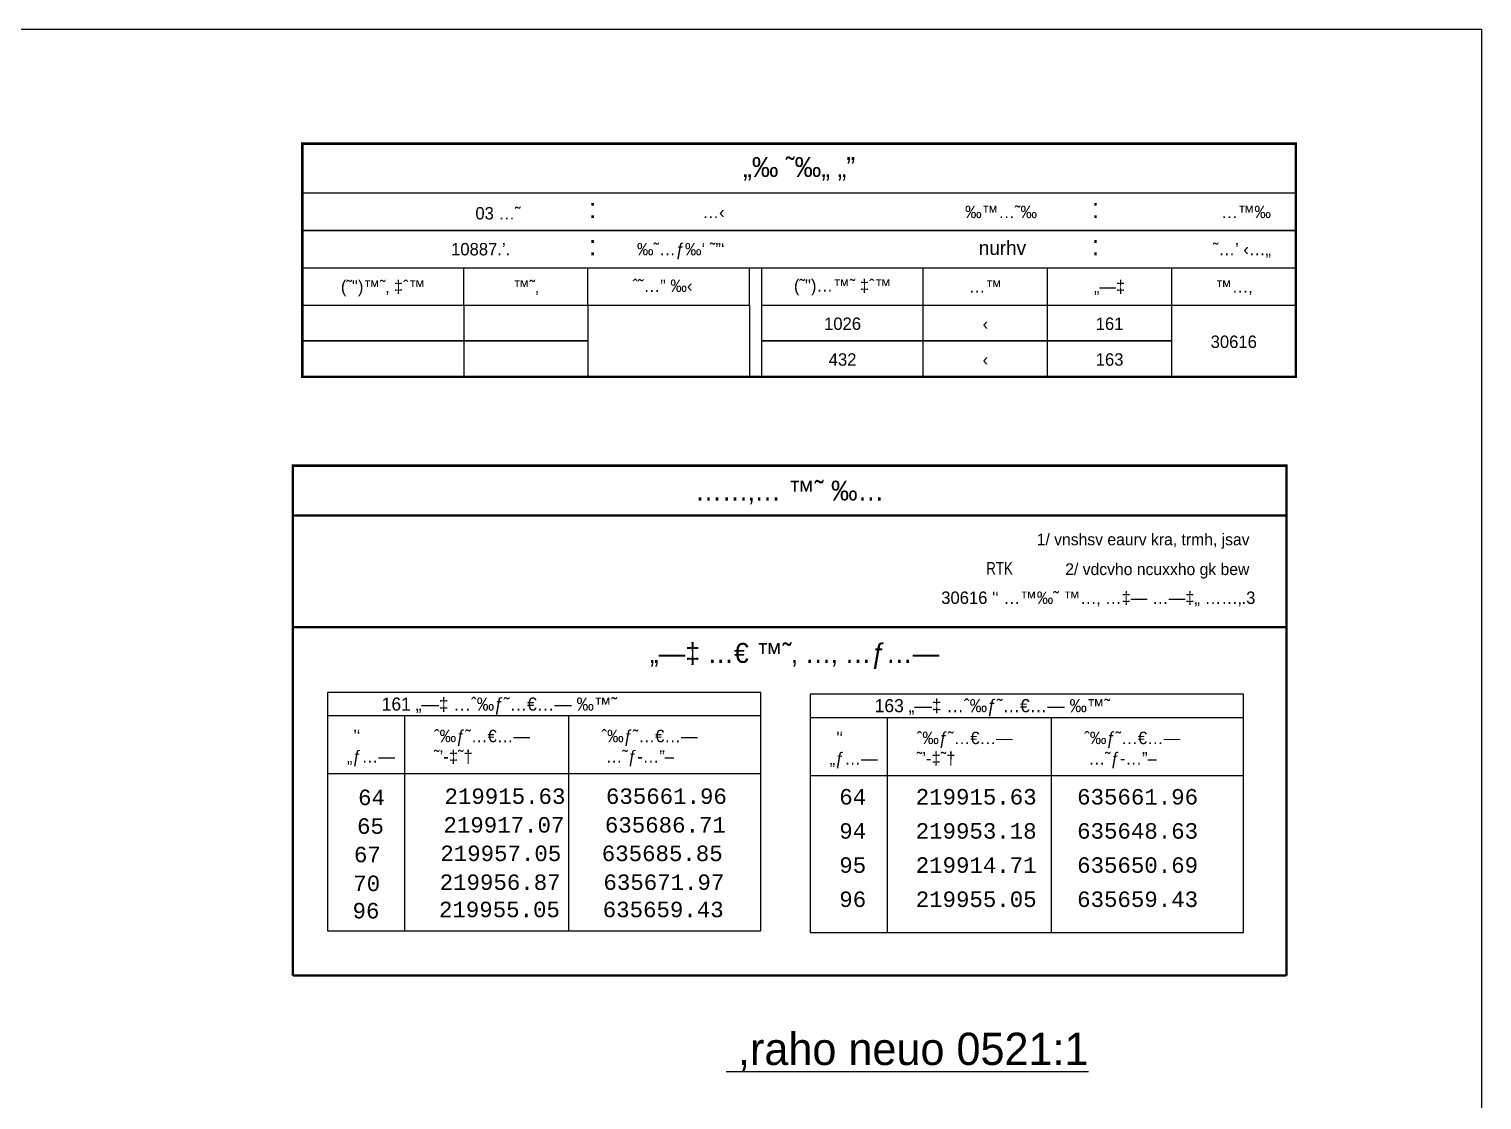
# Model space of a CAD drawing. Header units: millimetres. Extents: x 219878 to 220078, y 635585 to 635737.
# Drawn here: x 220003.5 to 220062, y 635693.6 to 635736.7 of the extents above; entities that cross this region are included whole.
import ezdxf
from ezdxf.enums import TextEntityAlignment as Align

# ---------------------------------------------------------------- set-up
doc = ezdxf.new("R2010")
doc.units = ezdxf.units.MM
for name, color, linetype in [('1201', 7, 'Continuous'), ('1620', 30, 'Continuous'), ('GIL', 7, 'Continuous'), ('M1280', 7, 'Continuous'), ('tr_tables', 7, 'Continuous')]:
    doc.layers.add(name, color=color, linetype=linetype)
doc.styles.add('HEBTEXT', font='HEBTXT')
doc.styles.add('RYL0-2', font='MIRYL', dxfattribs={"height": 0.002})
doc.styles.add('RYM0-4', font='MIRYM', dxfattribs={"height": 0.004})
doc.styles.add('TRHEBTXT', font='HEBTXT')
doc.styles.add('TRMONOTXT', font='monotxt')

msp = doc.modelspace()

# ---------------------------------------------------------------- linework, layer by layer
at = {"layer": '1201'}
for points in [[(220001.0331385014, 635608.1823777508), (220061.96281506, 635608.1823777508), (220061.96281506, 635736.7073817095)], [(220001.0331385014, 635736.7073817095), (220061.96281506, 635736.7073817095)]]:
    msp.add_lwpolyline(points, dxfattribs=at)
at = {"layer": '1620', "color": 7, "const_width": 0.1, "flags": 128}
msp.add_lwpolyline([(220014.0915339609, 635698.6043874236), (220014.0915339609, 635712.6278772748), (220054.0915339609, 635712.6278772748), (220054.0915339609, 635711.1278772748)], dxfattribs=at)
at = {"layer": 'M1280'}
for p, q in [((220025.9715371466, 635724.1503778825), (220014.4715371466, 635724.1503778825)), ((220049.4715371466, 635724.1503778825), (220032.9715371466, 635724.1503778825)), ((220025.9715371466, 635722.7103778826), (220014.4715371466, 635722.7103778826)), ((220049.4715371466, 635722.7103778826), (220032.9715371466, 635722.7103778826)), ((220014.0915339609, 635719.1278772748), (220054.0915339609, 635719.1278772748)), ((220054.0915339609, 635719.1278772748), (220054.0915339609, 635717.1278772748)), ((220054.0915339609, 635717.1278772748), (220054.0915339609, 635712.6278772748)), ((220054.0915339609, 635712.6278772748), (220014.0915339609, 635712.6278772748))]:
    msp.add_line(p, q, dxfattribs=at)
at = {"layer": 'M1280', "const_width": 0.1}
msp.add_lwpolyline([(220054.4715371467, 635722.7103778826), (220014.4715371465, 635722.7103778826), (220014.4715371466, 635724.1503778825), (220014.4715371466, 635732.0952634318), (220054.4715371466, 635732.0952634318)], close=True, dxfattribs=at)
at = {"layer": 'M1280'}
for points in [[(220054.4715371466, 635730.0952634318), (220014.4715371466, 635730.0952634318), (220014.4715371466, 635732.0952634318), (220054.4715371466, 635732.0952634318), (220054.4715371466, 635730.0952634318)], [(220014.4715371466, 635725.5952634318), (220014.4715371466, 635727.0952634318)], [(220020.9715371466, 635725.5952634318), (220020.9715371466, 635727.0952634318)], [(220025.9715371466, 635725.5952634318), (220025.9715371466, 635727.0952634318)], [(220032.4715371466, 635725.5952634318), (220032.4715371466, 635727.0952634318)], [(220032.4715371466, 635725.5952634318), (220032.4715371466, 635727.0952634318)], [(220032.9715371466, 635725.5952634318), (220032.9715371466, 635727.0952634318)], [(220039.4715371466, 635725.5952634318), (220039.4715371466, 635727.0952634318)], [(220044.4715371466, 635725.5952634318), (220044.4715371466, 635727.0952634318)], [(220049.4715371466, 635725.5952634318), (220049.4715371466, 635727.0952634318)], [(220054.4715371466, 635727.0952634318), (220054.4715371466, 635725.6503778825)], [(220054.4715371466, 635727.0952634318), (220054.4715371466, 635725.5952634318)], [(220054.4715371466, 635727.0952634318), (220054.4715371466, 635725.5952634318)], [(220014.4715371466, 635725.5952634318), (220020.9715371466, 635725.5952634318), (220025.9715371466, 635725.5952634318), (220032.4715371466, 635725.5952634318)], [(220014.4715371466, 635724.1503778825), (220014.4715371466, 635725.5952634318)], [(220014.4715371466, 635725.5952634318), (220020.9715371466, 635725.5952634318), (220025.9715371466, 635725.5952634318), (220032.4715371466, 635725.5952634318)], [(220020.9715371466, 635725.5952634318), (220020.9715371466, 635722.7103778826)], [(220025.9715371466, 635725.5952634318), (220025.9715371466, 635722.7103778826)], [(220032.4715371466, 635725.5952634318), (220032.4715371466, 635722.7103778826)], [(220032.9715371466, 635725.5952634318), (220039.4715371466, 635725.5952634318), (220044.4715371466, 635725.5952634318), (220049.4715371466, 635725.5952634318), (220054.4715371466, 635725.5952634318)], [(220032.9715371466, 635722.7103778826), (220032.9715371466, 635725.5952634318)], [(220032.9715371466, 635725.5952634318), (220039.4715371466, 635725.5952634318), (220044.4715371466, 635725.5952634318), (220049.4715371466, 635725.5952634318), (220054.4715371466, 635725.5952634318)], [(220039.4715371466, 635722.7103778826), (220039.4715371466, 635725.5952634318)], [(220044.4715371466, 635722.7103778826), (220044.4715371466, 635725.5952634318)], [(220049.4715371466, 635722.7103778826), (220049.4715371466, 635725.6503778825)], [(220054.4715371466, 635725.5952634318), (220054.4715371466, 635724.1503778825)], [(220014.4715371466, 635724.1503778825), (220020.9715371466, 635724.1503778825), (220025.9715371466, 635724.1503778825)], [(220032.9715371466, 635724.1503778825), (220039.4715371466, 635724.1503778825), (220044.4715371466, 635724.1503778825), (220049.4715371466, 635724.1503778825)]]:
    msp.add_lwpolyline(points, dxfattribs=at)
for points in [[(220054.4715371466, 635728.5952634318), (220054.4715371466, 635730.0952634318), (220014.4715371466, 635730.0952634318), (220014.4715371466, 635728.5952634318)], [(220054.4715371466, 635727.0952634318), (220054.4715371466, 635728.5952634318), (220014.4715371466, 635728.5952634318), (220014.4715371466, 635727.0952634318)]]:
    msp.add_lwpolyline(points, close=True, dxfattribs=at)
at = {"layer": 'M1280', "const_width": 0.1}
for points in [[(220014.0915339609, 635712.6278772748), (220014.0915339609, 635719.1278772748), (220054.0915339609, 635719.1278772748), (220054.0915339609, 635698.6043874236)], [(220054.0915339609, 635717.1278772748), (220014.0915339609, 635717.1278772748)], [(220054.0915339609, 635698.6043874236), (220014.0915339609, 635698.6043874236)]]:
    msp.add_lwpolyline(points, dxfattribs=at)
at = {"layer": 'tr_tables'}
for p, q in [((220015.4783622557, 635709.0750658184), (220032.9322452862, 635709.0750658184)), ((220018.5968537045, 635700.4099951147), (220018.5968537045, 635709.0750658184)), ((220025.1964522412, 635700.4099951147), (220025.1964522412, 635709.0750658184)), ((220034.9139820309, 635708.9979992812), (220052.3678650613, 635708.9979992812)), ((220038.0324734797, 635700.3329285774), (220038.0324734797, 635708.9979992812)), ((220044.6320720164, 635700.3329285774), (220044.6320720164, 635708.9979992812)), ((220015.4783622557, 635706.7400957549), (220032.9322452862, 635706.7400957549)), ((220034.9139820309, 635706.6630292176), (220052.3678650613, 635706.6630292176))]:
    msp.add_line(p, q, dxfattribs=at)
for points in [[(220015.4783622557, 635700.4099951147), (220032.9322452862, 635700.4099951147), (220032.9322452862, 635710.002542556), (220015.4783622557, 635710.002542556)], [(220034.9139820309, 635700.3329285774), (220052.3678650613, 635700.3329285774), (220052.3678650613, 635709.9254760188), (220034.9139820309, 635709.9254760188)]]:
    msp.add_lwpolyline(points, close=True, dxfattribs=at)

# ---------------------------------------------------------------- texts
at = {"style": 'RYL0-2'}
for s, p in [('1/ vnshsv eaurv kra, trmh, jsav', (220052.6062391792, 635715.925433802)), ('2/ vdcvho ncuxxho gk bew ', (220052.7733180382, 635714.7263686105))]:
    msp.add_text(s, height=0.4725000000000001, dxfattribs=at).set_placement(p, align=Align.RIGHT)
at = {"style": 'TRHEBTXT'}
for s, p in [('161 „—‡ …ˆ‰ƒ˜…€…— ‰™˜', (220017.6676410403, 635709.2705245115)), ('163 „—‡ …ˆ‰ƒ˜…€…— ‰™˜', (220037.5143241668, 635709.206184104))]:
    msp.add_text(s, height=0.5249999999999999, dxfattribs=at).set_placement(p)
at = {"layer": '1620', "color": 7, "style": 'HEBTEXT'}
msp.add_text('„—‡ …€ ™˜‚ …‚ …ƒ…—', height=0.8, dxfattribs=at).set_placement((220034.2851368094, 635711.191843474), align=Align.CENTER)
at = {"layer": 'GIL', "style": 'RYL0-2'}
msp.add_text('nurhv', height=0.56875, dxfattribs=at).set_placement((220042.657536545, 635727.9095948142), align=Align.MIDDLE)
at = {"layer": 'GIL', "width": 0.8022543971237611}
msp.add_text('RTK', height=0.5, dxfattribs=at).set_placement((220042.0060352974, 635714.748590167), (220043.0757078269, 635714.748590167), align=Align.FIT)
at = {"layer": 'GIL', "style": 'RYM0-4'}
msp.add_text('%%U ,raho neuo 0521:1', height=1.3, dxfattribs=at).set_placement((220046.1242094739, 635695.0025843071), align=Align.RIGHT)
at = {"layer": 'M1280', "style": 'HEBTEXT'}
msp.add_text('„‰ ˜‰„ „”', height=0.8000000000000002, dxfattribs=at).set_placement((220034.4715371466, 635731.0952634318), align=Align.MIDDLE)
for s, height, p in [('03 …˜', 0.5, (220023.2578657437, 635729.0429877774)), (':', 0.8, (220026.3048704799, 635729.0952634318)), ('…‹', 0.5, (220031.4715371466, 635729.0952634318)), ('‰™…˜‰', 0.5, (220044.051151667, 635729.0952634318)), (':', 0.8, (220046.5548704799, 635729.0952634318)), ('…™‰', 0.5, (220053.4715371466, 635729.0952634318)), ('10887.’.', 0.5, (220022.8401564448, 635727.5952634318)), (':', 0.8, (220026.3048704799, 635727.5952634318)), ('‰˜…ƒ‰‘ ˜”‘', 0.5, (220031.4715371466, 635727.5952634318)), (':', 0.8, (220046.5548704799, 635727.5952634318)), ('˜…’ ‹…„', 0.5, (220053.4715371466, 635727.5952634318)), ("30616 '‘ …™‰˜ ™…‚ …‡— …—‡„ ……‚.3", 0.5, (220052.8419770025, 635713.5648000517))]:
    msp.add_text(s, height=height, dxfattribs=at).set_placement(p, align=Align.RIGHT)
for s, p in [('(˜")™˜‚ ‡ˆ™', (220017.7215371466, 635726.0952634318)), ('™˜‚', (220023.4715371466, 635726.0952634318)), ('ˆ˜…” ‰‹', (220028.9715371466, 635726.1243022284)), ('(˜")…™˜ ‡ˆ™', (220036.2215371466, 635726.1325990275)), ('…™', (220041.9715371466, 635726.0952634318)), ('„—‡', (220046.9715371466, 635726.0952634318)), ('™…‚', (220051.9715371466, 635726.0952634318)), ('1026', (220036.2215371466, 635724.5952634318)), ('‹', (220041.9715371466, 635724.5952634318)), ('161', (220046.9715371466, 635724.5952634318)), ('30616', (220051.9715371466, 635723.8688402359)), ('432', (220036.2215371466, 635723.1552634318)), ('‹', (220041.9715371466, 635723.1552634318)), ('163', (220046.9715371466, 635723.1552634318))]:
    msp.add_text(s, height=0.5, dxfattribs=at).set_placement(p, align=Align.CENTER)
msp.add_text('……‚… ™˜ ‰…', height=0.8, dxfattribs=at).set_placement((220034.0915339609, 635718.1278772748), align=Align.MIDDLE_CENTER)
at = {"layer": 'tr_tables', "style": 'HEBTEXT'}
for s, p in [("'‘", (220016.5329391679, 635707.997880302)), ('ˆ‰ƒ˜…€…—', (220019.773395905, 635707.997880302)), ('ˆ‰ƒ˜…€…—', (220026.5179629591, 635707.997880302)), ("'‘", (220035.9685589431, 635707.9208137648)), ('ˆ‰ƒ˜…€…—', (220039.2090156802, 635707.9208137648)), ('ˆ‰ƒ˜…€…—', (220045.9535827343, 635707.9208137648)), ('„ƒ…—', (220016.2631564553, 635707.1741254992)), ('˜’-‡˜†', (220019.773395905, 635707.1741254992)), ('…˜ƒ-…”–', (220026.6865771769, 635707.1741254992)), ('„ƒ…—', (220035.6987762304, 635707.097058962)), ('˜’-‡˜†', (220039.2090156802, 635707.097058962)), ('…˜ƒ-…”–', (220046.1221969521, 635707.097058962))]:
    msp.add_text(s, height=0.5, dxfattribs=at).set_placement(p)
at = {"layer": 'tr_tables', "style": 'TRMONOTXT'}
for s, p in [('64', (220017.7976059208, 635705.4649166127)), ('219915.63', (220025.0628024036, 635705.5127048823)), ('635661.96', (220031.5628024036, 635705.5127048823)), ('64', (220037.1709865084, 635705.4889034063)), ('219915.63', (220044.0341001209, 635705.4889034063)), ('635661.96', (220050.5341001209, 635705.4889034063)), ('65', (220017.7557641602, 635704.3106840764)), ('219917.07', (220025.020960643, 635704.358472346)), ('635686.71', (220031.520960643, 635704.358472346)), ('94', (220037.1709865084, 635704.1139034063)), ('219953.18', (220044.0341001209, 635704.1139034063)), ('635648.63', (220050.5341001209, 635704.1139034063)), ('67', (220017.6302393832, 635703.1639204677)), ('219957.05', (220024.8954358661, 635703.2117087373)), ('635685.85', (220031.3954358661, 635703.2117087373)), ('95', (220037.1709865084, 635702.7389034063)), ('219914.71', (220044.0341001209, 635702.7389034063)), ('635650.69', (220050.5341001209, 635702.7389034063)), ('70', (220017.6028136644, 635702.0024853679)), ('219956.87', (220024.8680101473, 635702.0502736375)), ('635671.97', (220031.461664021, 635702.0502736375)), ('96', (220037.1709865084, 635701.3639034063)), ('219955.05', (220044.0341001209, 635701.3639034063)), ('635659.43', (220050.5341001209, 635701.3639034063)), ('96', (220017.5753884007, 635700.9044664635)), ('219955.05', (220024.8405848836, 635700.9522547331)), ('635659.43', (220031.4342387574, 635700.9522547331))]:
    msp.add_text(s, height=0.625, dxfattribs=at).set_placement(p, align=Align.RIGHT)

doc.saveas('drawing.dxf')
